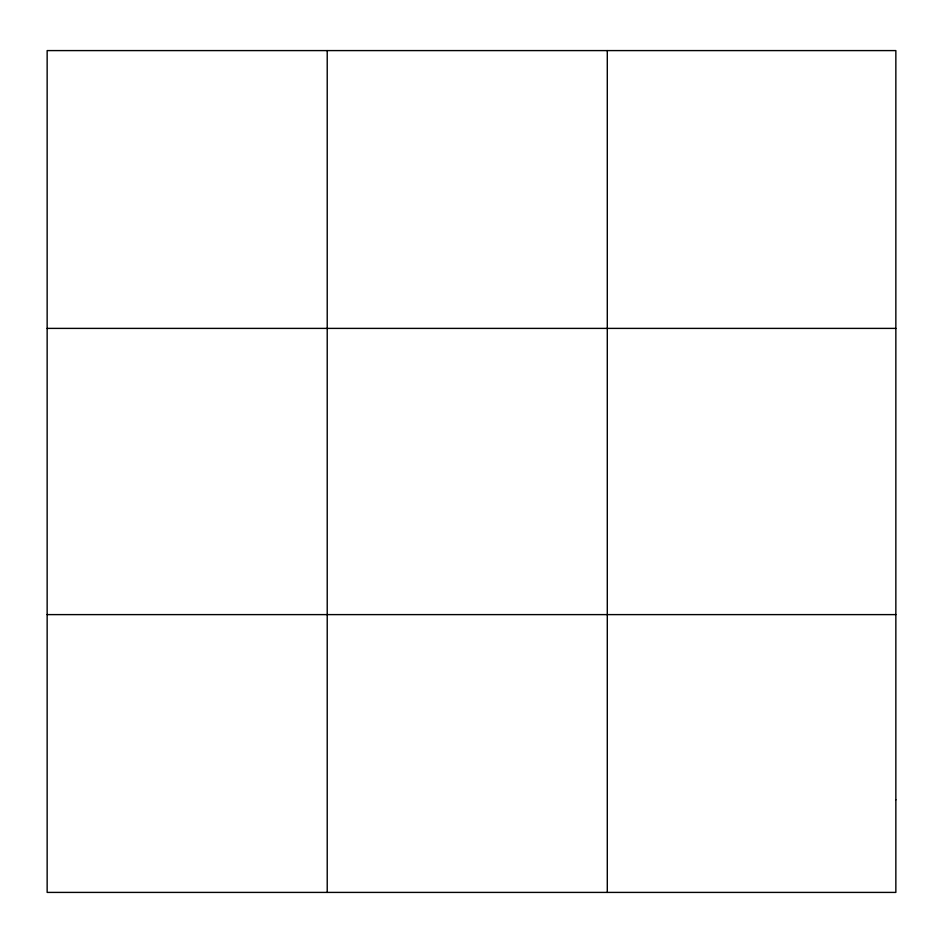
<?xml version="1.0" encoding="UTF-8"?>
<svg xmlns="http://www.w3.org/2000/svg" width="943" height="943" viewBox="0 0 943 943"><rect width="100%" height="100%" fill="white"/><g stroke="black" fill="none" stroke-linecap="round" stroke-linejoin="round"><path stroke-width="1.41" d="M327.221 50.592L327.221 892.408M607.292 50.592L607.292 892.408M47.15 328.388L895.85 328.388M47.15 614.612L895.85 614.612M895.85 799.805L895.85 892.408L47.15 892.408L47.15 50.592L895.85 50.592L895.85 799.805"/></g></svg>
